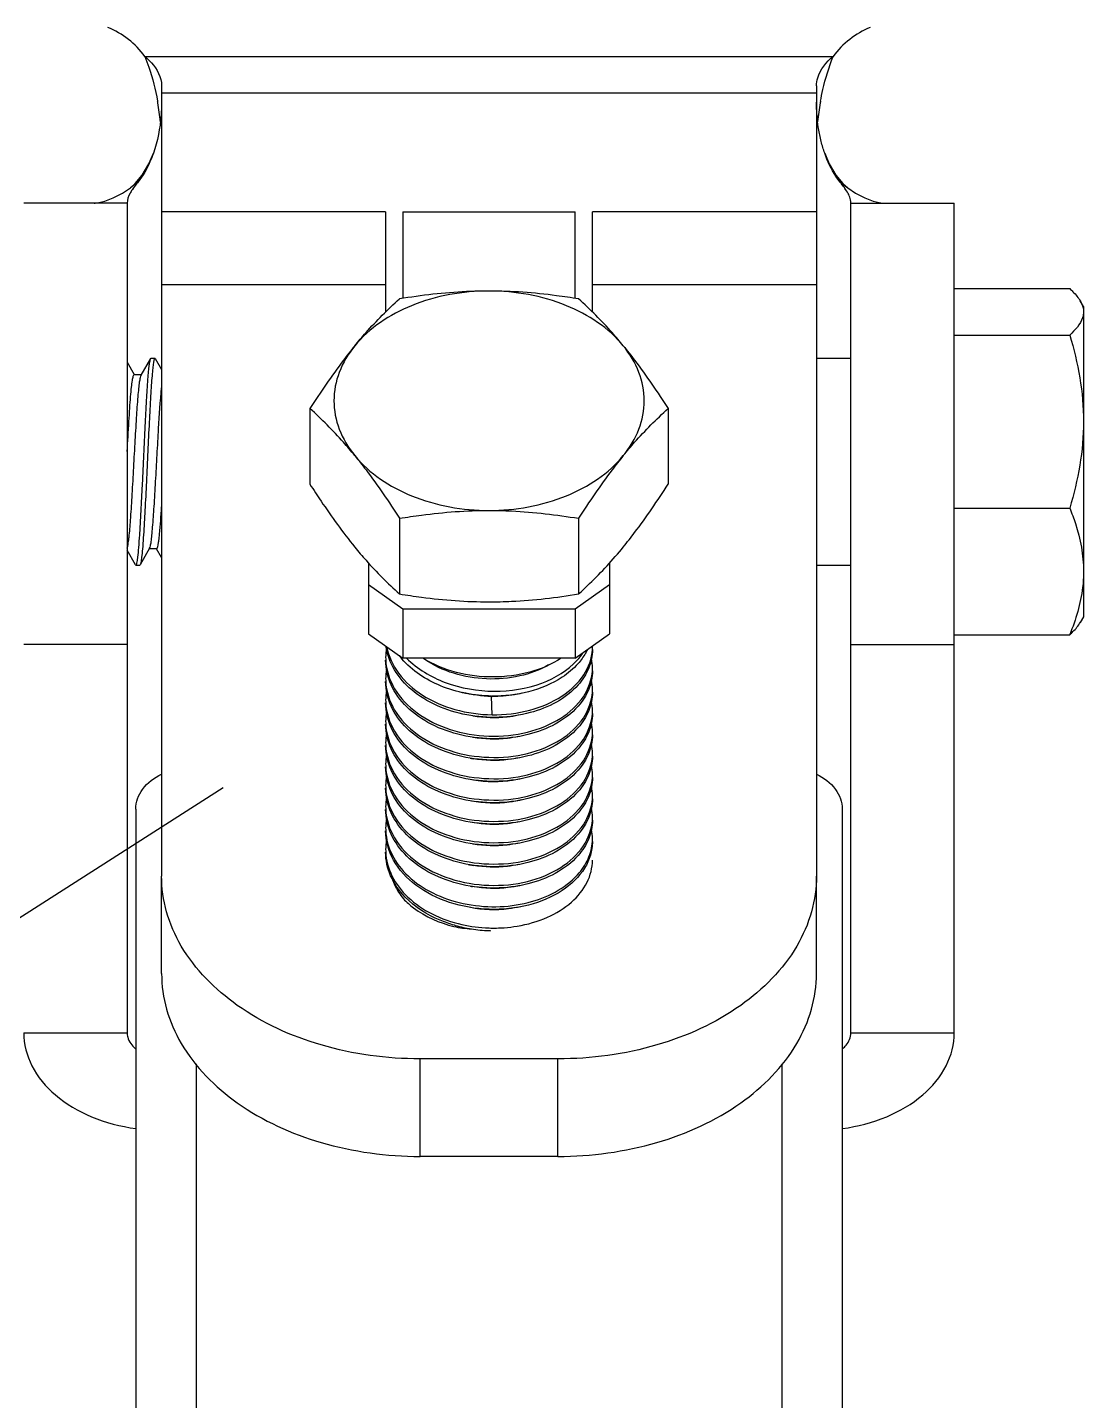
# Model space of a CAD drawing. Extents: x 1247970 to 1725648, y 860327 to 1277876.
# Drawn here: x 1330775.3 to 1331087.3, y 1196101 to 1196506.5 of the extents above; entities that cross this region are included whole.
import ezdxf

# ---------------------------------------------------------------- set-up
doc = ezdxf.new("R2010")
doc.units = 0
doc.header["$LTSCALE"] = 1000
doc.header["$MEASUREMENT"] = 0
doc.layers.get('0').update_dxf_attribs({"color": 254})
doc.layers.add('PUB_DIM', color=254, linetype='Continuous')
doc.layers.add('TK', color=4, linetype='Continuous')
doc.styles.get("Standard").update_dxf_attribs({"font": 'gbenor.shx', "bigfont": 'gbcbig.shx'})
doc.dimstyles.get("Standard").update_dxf_attribs({"dimtxt": 0.18, "dimasz": 0.18, "dimexe": 0.18, "dimexo": 0.0625, "dimgap": 0.09, "dimtad": 0, "dimtih": 1, "dimtoh": 1, "dimdec": 4, "dimzin": 0, "dimdsep": 46, "dimtxsty": 'Standard', "dimcen": 0.09, "dimadec": 0, "dimazin": 0, "dimtfac": 1, "dimtdec": 4, "dimtofl": 0, "dimtmove": 0, "dimatfit": 3, "dimfxl": 0, "dimtolj": 1, "dimtzin": 0, "dimarcsym": 0})

# ---------------------------------------------------------------- blocks, each defined once
blk = doc.blocks.new('A$C63786A89')
at = {"linetype": 'Continuous'}
for p, q in [((-2207.01, 3854.26), (-2003.73, 3854.26)), ((-2202.09, 3845.61), (-2202.09, 3612.19)), ((-2008.66, 3845.61), (-2008.66, 3612.19)), ((-2202.09, 3843.46), (-2008.66, 3843.46)), ((-2209.02, 3817.22), (-2211.32, 3815.47)), ((-2001.72, 3817.22), (-1999.42, 3815.47)), ((-2212.27, 3810.93), (-2242.81, 3810.93)), ((-2212.27, 3810.93), (-2212.27, 3565.91)), ((-2135.91, 3808.38), (-2202.09, 3808.38)), ((-2135.91, 3808.38), (-2135.91, 3778.77)), ((-2130.82, 3808.37), (-2130.82, 3782.77)), ((-2130.82, 3808.37), (-2079.92, 3808.37)), ((-2079.92, 3782.78), (-2079.92, 3808.37)), ((-2074.83, 3778.77), (-2074.83, 3808.39)), ((-2008.66, 3808.38), (-2074.83, 3808.38)), ((-1998.47, 3565.91), (-1998.47, 3810.93)), ((-1998.47, 3810.93), (-1967.93, 3810.93)), ((-1967.93, 3565.91), (-1967.93, 3810.93)), ((-2135.91, 3786.76), (-2202.09, 3786.76)), ((-2008.66, 3786.76), (-2074.83, 3786.76)), ((-1967.93, 3785.67), (-1933.85, 3785.67)), ((-1929.75, 3780.38), (-1930.71, 3782.04)), ((-1929.75, 3780.38), (-1929.75, 3688.76)), ((-1967.93, 3771.98), (-1933.85, 3771.98)), ((-2212.27, 3763.95), (-2210.16, 3760.31)), ((-2208.13, 3760.16), (-2205.32, 3765.01)), ((-2205.32, 3765.01), (-2205.2, 3765.11)), ((-2205.2, 3765.11), (-2204.09, 3765.11)), ((-2203.98, 3765.01), (-2204.09, 3765.11)), ((-2203.98, 3765.01), (-2202.09, 3761.76)), ((-2008.66, 3765.11), (-1998.47, 3765.11)), ((-2210.21, 3760.28), (-2208.06, 3760.28)), ((-2158.27, 3750.23), (-2158.27, 3727.91)), ((-2052.47, 3750.23), (-2052.47, 3727.91)), ((-1967.93, 3720.88), (-1933.85, 3720.88)), ((-2131.82, 3717.84), (-2131.82, 3695.51)), ((-2078.92, 3717.84), (-2078.92, 3695.51)), ((-2209.77, 3704.13), (-2212.27, 3708.44)), ((-2205.62, 3708.98), (-2208.43, 3704.13)), ((-2203.54, 3708.86), (-2205.68, 3708.86)), ((-2202.09, 3706.24), (-2203.59, 3708.84)), ((-2209.77, 3704.13), (-2209.66, 3704.03)), ((-2209.66, 3704.03), (-2208.54, 3704.03)), ((-2141, 3704.68), (-2141, 3683.77)), ((-2069.74, 3704.68), (-2069.74, 3683.77)), ((-2008.66, 3704.03), (-1998.47, 3704.03)), ((-2130.82, 3690.97), (-2141, 3698.17)), ((-2069.74, 3698.17), (-2079.92, 3690.97)), ((-2130.82, 3690.97), (-2130.82, 3676.58)), ((-2079.92, 3690.97), (-2130.82, 3690.97)), ((-2079.92, 3690.97), (-2079.92, 3676.58)), ((-1929.75, 3688.76), (-1930.71, 3687.1)), ((-2141, 3683.77), (-2130.82, 3676.58)), ((-2079.92, 3676.58), (-2069.74, 3683.77)), ((-1967.93, 3683.47), (-1933.85, 3683.47)), ((-2212.27, 3680.58), (-2242.81, 3680.58)), ((-1998.47, 3680.58), (-1967.93, 3680.58)), ((-2079.92, 3676.58), (-2130.82, 3676.58)), ((-2104.61, 3665.22), (-2104.61, 3665.34)), ((-2104.47, 3659.83), (-2104.61, 3665.22)), ((-2209.72, 3631.99), (-2209.72, 2031.99)), ((-2001.02, 3631.99), (-2001.02, 2031.99)), ((-2202.09, 3583.4), (-2202.09, 3612.19)), ((-2008.66, 3583.4), (-2008.66, 3612.19)), ((-2130.11, 3605.95), (-2130.15, 3606)), ((-2242.81, 3565.91), (-2212.27, 3565.91)), ((-1998.47, 3565.91), (-1967.93, 3565.91)), ((-2191.91, 3556.74), (-2191.91, 2209.05)), ((-2125.73, 3529.4), (-2125.73, 3558.2)), ((-2085.01, 3558.2), (-2125.73, 3558.2)), ((-2085.01, 3529.4), (-2085.01, 3558.2)), ((-2018.84, 3556.74), (-2018.84, 2209.05)), ((-2085.01, 3529.4), (-2125.73, 3529.4))]:
    blk.add_line(p, q, dxfattribs=at)
for points in [[(-2211.31, 3815.48), (-2209.88, 3816.73), (-2207.82, 3819.17), (-2205.83, 3822.53), (-2204.53, 3825.66)], [(-2006.21, 3825.66), (-2004.91, 3822.52), (-2002.91, 3819.15), (-2000.83, 3816.7), (-1999.43, 3815.48)], [(-2221.99, 3810.93), (-2221.72, 3810.94), (-2220.63, 3811.1), (-2218.82, 3811.55), (-2216.41, 3812.46), (-2213.62, 3813.91), (-2211.32, 3815.47)], [(-1999.42, 3815.47), (-1997.13, 3813.91), (-1994.34, 3812.46), (-1991.92, 3811.55), (-1990.11, 3811.1), (-1989.03, 3810.94), (-1988.75, 3810.93)]]:
    blk.add_lwpolyline(points, dxfattribs=at)
for centre, radius, start, end in [((-2227.54, 3839.21), 25.45, 36.2515, 67.9757), ((-1983.2, 3839.21), 25.45, 112.0243, 143.7485), ((-2279.74, 3827.15), 77.71, 9.9557, 10.2701), ((-2278.89, 3827.27), 76.84, 5.7509, 9.9721), ((-1931.85, 3827.27), 76.85, 170.0279, 174.2434), ((-1931, 3827.15), 77.71, 169.7299, 170.0443), ((-2195.6, 3804.73), 18.26, 145.8113, 146.2117), ((-2015.14, 3804.73), 18.26, 33.7883, 34.1887), ((-2272.92, 3719.05), 61.58, 353.3858, 353.6255), ((-2119.04, 3676.71), 16.87, 170.5385, 179.971), ((-2088.7, 3679.87), 13.87, 356.7942, 359.9978), ((-2088.66, 3679.87), 13.83, 0.0002, 1.1523), ((-2119.22, 3676.72), 16.69, 180.0015, 182.6678), ((-2113.69, 3691.27), 22.95, 217.5195, 220.6239), ((-2088.9, 3673.56), 14.07, 0.048, 11.3296), ((-2119.04, 3670.42), 16.87, 170.5775, 179.9713), ((-2119.22, 3670.42), 16.69, 180.0015, 182.6681), ((-2088.9, 3667.26), 14.07, 0.0486, 11.3889), ((-2088.7, 3673.57), 13.87, 356.7948, 359.9978), ((-2119.04, 3664.12), 16.87, 170.4983, 179.9708), ((-2088.7, 3667.27), 13.87, 356.7953, 359.9977), ((-2119.22, 3664.13), 16.69, 180.0015, 182.6677), ((-2103.96, 3701.4), 36.19, 268.9629, 269.1986), ((-2103.96, 3708.4), 43.06, 269.1399, 269.3167), ((-2088.9, 3660.96), 14.07, 0.0485, 11.3698), ((-2119.04, 3657.82), 16.88, 170.3354, 179.9695), ((-2119.22, 3657.83), 16.69, 180.0015, 182.668), ((-2088.7, 3660.98), 13.87, 356.7955, 359.9977), ((-2119.04, 3651.52), 16.87, 170.555, 179.9711), ((-2088.9, 3654.66), 14.07, 0.0482, 11.3466), ((-2088.7, 3654.68), 13.87, 356.7949, 359.9977), ((-2119.22, 3651.53), 16.69, 180.0015, 182.6678), ((-2088.9, 3648.37), 14.07, 0.0488, 11.4019), ((-2119.04, 3645.22), 16.87, 170.5143, 179.9708), ((-2104.08, 3681.88), 35.55, 258.7877, 260.256), ((-2088.7, 3648.38), 13.87, 356.7954, 359.9977), ((-2119.22, 3645.23), 16.69, 180.0015, 182.6677), ((-2119.04, 3638.92), 16.87, 170.5593, 179.9712), ((-2088.9, 3642.07), 14.07, 0.0485, 11.3836), ((-2088.7, 3642.08), 13.87, 356.7954, 359.9977), ((-2119.22, 3638.93), 16.69, 180.0015, 182.668), ((-2088.92, 3635.77), 14.09, 0.0523, 12.1493), ((-2119.04, 3632.62), 16.87, 170.4778, 179.9708), ((-2088.7, 3635.78), 13.87, 356.795, 359.9977), ((-2119.22, 3632.63), 16.69, 180.0015, 182.6677), ((-2088.9, 3629.47), 14.07, 0.0489, 11.4175), ((-2088.7, 3629.48), 13.87, 356.7955, 359.9977), ((-2119.04, 3626.32), 16.87, 170.5247, 179.9709), ((-2119.22, 3626.33), 16.69, 180.0015, 182.6677), ((-2088.9, 3623.17), 14.07, 0.0481, 11.3388), ((-2119.04, 3620.02), 16.87, 170.5751, 179.9713), ((-2088.7, 3623.18), 13.87, 356.795, 359.9978), ((-2119.22, 3620.03), 16.69, 180.0015, 182.6681), ((-2104.09, 3650.3), 35.46, 257.8843, 260.3195), ((-2104.08, 3644.06), 35.53, 259.0131, 260.0068), ((-2107.53, 3638.11), 41.65, 258.6166, 265.814), ((-2104.59, 3636.14), 40.02, 254.0044, 254.2949), ((-2104.22, 3637.53), 41.46, 254.3304, 261.1869), ((-2103.99, 3639.57), 42.73, 257.2993, 268.0279), ((-2103.96, 3639.83), 43, 268.1063, 274.1306), ((-2103.85, 3638.43), 41.59, 274.1257, 279.4027), ((-2103.96, 3639.15), 43.09, 261.1719, 268.0614), ((-2103.96, 3639.99), 43.15, 267.9987, 268.1134), ((-2103.96, 3639.14), 43.09, 268.0532, 268.7181)]:
    blk.add_arc(centre, radius, start, end, dxfattribs=at)
for points, knots in [([(-2207.01, 3854.26), (-2206.6, 3853.22), (-2205.02, 3848.91), (-2203.9, 3844.42), (-2203.28, 3841)], [0, 0, 0, 0, 0.242689, 1, 1, 1, 1]), ([(-2207.01, 3854.26), (-2206.33, 3853.69), (-2203.92, 3851.38), (-2202.09, 3848.08), (-2202.09, 3845.61)], [0, 0, 0, 0, 0.266, 1, 1, 1, 1]), ([(-2008.66, 3845.61), (-2008.66, 3846.39), (-2008.04, 3849.77), (-2005.73, 3852.59), (-2003.73, 3854.26)], [0, 0, 0, 0, 0.231026, 1, 1, 1, 1]), ([(-2007.46, 3841), (-2007.25, 3842.15), (-2006.33, 3846.65), (-2005, 3851.08), (-2003.73, 3854.26)], [0, 0, 0, 0, 0.255037, 1, 1, 1, 1]), ([(-2202.09, 3840.74), (-2202.09, 3839.43), (-2202.29, 3834.32), (-2203.28, 3829.24), (-2204.53, 3825.66)], [0, 0, 0, 0, 0.257456, 1, 1, 1, 1]), ([(-2006.21, 3825.66), (-2006.62, 3826.81), (-2008.07, 3831.71), (-2008.66, 3836.86), (-2008.66, 3840.74)], [0, 0, 0, 0, 0.239548, 1, 1, 1, 1]), ([(-2204.53, 3825.66), (-2204.83, 3824.8), (-2206, 3821.82), (-2207.58, 3818.99), (-2209.02, 3817.22)], [0, 0, 0, 0, 0.285604, 1, 1, 1, 1]), ([(-2001.72, 3817.22), (-2002.15, 3817.74), (-2004.02, 3820.33), (-2005.38, 3823.28), (-2006.21, 3825.66)], [0, 0, 0, 0, 0.210146, 1, 1, 1, 1]), ([(-2209.02, 3817.22), (-2209.18, 3817.02), (-2209.76, 3816.3), (-2210.32, 3815.55), (-2210.71, 3814.99)], [0, 0, 0, 0, 0.26918, 1, 1, 1, 1]), ([(-2000.04, 3814.99), (-2000.16, 3815.17), (-2000.69, 3815.93), (-2001.27, 3816.66), (-2001.72, 3817.22)], [0, 0, 0, 0, 0.231104, 1, 1, 1, 1]), ([(-2210.78, 3814.89), (-2211.01, 3814.54), (-2211.76, 3813.35), (-2212.27, 3811.94), (-2212.27, 3810.93)], [0, 0, 0, 0, 0.289589, 1, 1, 1, 1]), ([(-1998.47, 3810.93), (-1998.47, 3811.24), (-1998.63, 3812.67), (-1999.35, 3813.97), (-1999.96, 3814.89)], [0, 0, 0, 0, 0.222245, 1, 1, 1, 1]), ([(-2105.37, 3784.96), (-2113.14, 3784.96), (-2127.88, 3782.43), (-2140.72, 3774.07), (-2145.05, 3768.77)], [0, 0, 0, 0, 0.531659, 1, 1, 1, 1]), ([(-2105.37, 3784.96), (-2107.6, 3784.96), (-2116.45, 3784.75), (-2125.28, 3783.7), (-2131.82, 3782.63)], [0, 0, 0, 0, 0.251248, 1, 1, 1, 1]), ([(-2078.92, 3782.63), (-2081.09, 3782.98), (-2089.85, 3784.3), (-2098.72, 3784.96), (-2105.37, 3784.96)], [0, 0, 0, 0, 0.248681, 1, 1, 1, 1]), ([(-2065.7, 3768.77), (-2070.03, 3774.07), (-2082.86, 3782.43), (-2097.6, 3784.96), (-2105.37, 3784.96)], [0, 0, 0, 0, 0.468341, 1, 1, 1, 1]), ([(-1933.85, 3785.67), (-1933.52, 3785.37), (-1932.34, 3784.27), (-1931.28, 3783.02), (-1930.69, 3782)], [0, 0, 0, 0, 0.272162, 1, 1, 1, 1]), ([(-2145.05, 3768.77), (-2143.96, 3770.1), (-2139.83, 3774.97), (-2135.3, 3779.51), (-2131.82, 3782.63)], [0, 0, 0, 0, 0.268858, 1, 1, 1, 1]), ([(-2065.7, 3768.77), (-2066.78, 3770.1), (-2070.92, 3774.97), (-2075.44, 3779.51), (-2078.92, 3782.63)], [0, 0, 0, 0, 0.268858, 1, 1, 1, 1]), ([(-1930.69, 3782), (-1930.54, 3781.75), (-1930.03, 3780.76), (-1929.75, 3779.64), (-1929.75, 3778.82)], [0, 0, 0, 0, 0.266235, 1, 1, 1, 1]), ([(-1929.75, 3778.82), (-1929.75, 3778.24), (-1930.24, 3775.51), (-1932.26, 3773.4), (-1933.85, 3771.98)], [0, 0, 0, 0, 0.216229, 1, 1, 1, 1]), ([(-2145.05, 3768.77), (-2146.19, 3767.37), (-2150.87, 3761.39), (-2155.14, 3755.1), (-2158.27, 3750.23)], [0, 0, 0, 0, 0.237123, 1, 1, 1, 1]), ([(-2145.05, 3768.77), (-2146.96, 3766.43), (-2150.05, 3761.31), (-2151.73, 3752.57), (-2150.05, 3743.83), (-2146.96, 3738.71), (-2145.05, 3736.37)], [0, 0, 0, 0, 0.257487, 0.5, 0.742513, 1, 1, 1, 1]), ([(-2065.7, 3768.77), (-2064.56, 3767.37), (-2059.87, 3761.39), (-2055.6, 3755.1), (-2052.47, 3750.23)], [0, 0, 0, 0, 0.237123, 1, 1, 1, 1]), ([(-2065.7, 3736.37), (-2063.79, 3738.71), (-2060.69, 3743.83), (-2059.01, 3752.57), (-2060.69, 3761.31), (-2063.79, 3766.43), (-2065.7, 3768.77)], [0, 0, 0, 0, 0.257487, 0.5, 0.742513, 1, 1, 1, 1]), ([(-2208.54, 3712.97), (-2208.22, 3717.98), (-2207.83, 3725.88), (-2207.34, 3736.59), (-2206.95, 3744.84), (-2206.57, 3752.25), (-2206.23, 3757.64), (-2205.94, 3761.09), (-2205.76, 3762.92), (-2205.56, 3764.16), (-2205.43, 3764.82), (-2205.32, 3765.01)], [0, 0, 0, 0, 0.288661, 0.454369, 0.616887, 0.763171, 0.881506, 0.927138, 0.962483, 0.986874, 1, 1, 1, 1]), ([(-2204.09, 3765.11), (-2204.22, 3765.11), (-2204.37, 3764.49), (-2204.55, 3763.65), (-2204.75, 3761.96), (-2204.95, 3759.79), (-2205.15, 3757.04), (-2205.44, 3752.47), (-2205.78, 3745.92), (-2206.18, 3737.48), (-2206.58, 3728.78), (-2206.98, 3720.59), (-2207.27, 3715.37), (-2207.43, 3712.97)], [0, 0, 0, 0, 0.007475, 0.026715, 0.057884, 0.100408, 0.153404, 0.215742, 0.362918, 0.529309, 0.70062, 0.862141, 1, 1, 1, 1]), ([(-2212.27, 3737.54), (-2212.1, 3740.51), (-2211.86, 3744.78), (-2211.51, 3750.19), (-2211.26, 3753.56), (-2211.01, 3756.31), (-2210.78, 3758.33), (-2210.55, 3759.57), (-2210.39, 3760.11), (-2210.26, 3760.28), (-2210.21, 3760.28)], [0, 0, 0, 0, 0.388713, 0.560606, 0.709818, 0.83148, 0.921685, 0.977737, 0.99271, 1, 1, 1, 1]), ([(-2211.72, 3712.21), (-2211.53, 3713.89), (-2211.21, 3717.84), (-2210.79, 3724.39), (-2210.37, 3731.94), (-2209.94, 3739.76), (-2209.51, 3747.07), (-2209.15, 3752.5), (-2208.83, 3756.04), (-2208.62, 3757.94), (-2208.4, 3759.25), (-2208.25, 3759.95), (-2208.13, 3760.16)], [0, 0, 0, 0, 0.105473, 0.246514, 0.409231, 0.577538, 0.73479, 0.865458, 0.916662, 0.9567, 0.984639, 1, 1, 1, 1]), ([(-2205.62, 3708.98), (-2205.5, 3709.19), (-2205.35, 3709.87), (-2205.13, 3711.14), (-2204.93, 3712.99), (-2204.62, 3716.44), (-2204.26, 3721.73), (-2203.84, 3728.87), (-2203.42, 3736.56), (-2202.89, 3745.8), (-2202.5, 3752.39), (-2202.09, 3756.39)], [0, 0, 0, 0, 0.015181, 0.042677, 0.082042, 0.132389, 0.261045, 0.416419, 0.583657, 0.746751, 1, 1, 1, 1]), ([(-2145.05, 3736.37), (-2146.13, 3737.7), (-2150.27, 3742.58), (-2154.79, 3747.12), (-2158.27, 3750.23)], [0, 0, 0, 0, 0.268858, 1, 1, 1, 1]), ([(-2065.7, 3736.37), (-2064.61, 3737.7), (-2060.48, 3742.58), (-2055.95, 3747.12), (-2052.47, 3750.23)], [0, 0, 0, 0, 0.268858, 1, 1, 1, 1]), ([(-2145.05, 3736.37), (-2143.91, 3734.98), (-2139.22, 3729), (-2134.96, 3722.71), (-2131.82, 3717.84)], [0, 0, 0, 0, 0.237123, 1, 1, 1, 1]), ([(-2145.05, 3736.37), (-2140.72, 3731.07), (-2127.88, 3722.7), (-2113.14, 3720.17), (-2105.37, 3720.17)], [0, 0, 0, 0, 0.468341, 1, 1, 1, 1]), ([(-2105.37, 3720.17), (-2097.6, 3720.17), (-2082.86, 3722.7), (-2070.03, 3731.07), (-2065.7, 3736.37)], [0, 0, 0, 0, 0.531659, 1, 1, 1, 1]), ([(-2065.7, 3736.37), (-2066.83, 3734.98), (-2071.52, 3729), (-2075.79, 3722.71), (-2078.92, 3717.84)], [0, 0, 0, 0, 0.237123, 1, 1, 1, 1]), ([(-2158.27, 3727.91), (-2157.2, 3726.24), (-2153.04, 3719.89), (-2148.59, 3713.72), (-2145.05, 3709.37)], [0, 0, 0, 0, 0.261287, 1, 1, 1, 1]), ([(-2065.7, 3709.37), (-2064.56, 3710.77), (-2059.87, 3716.75), (-2055.6, 3723.04), (-2052.47, 3727.91)], [0, 0, 0, 0, 0.237123, 1, 1, 1, 1]), ([(-2202.92, 3711.32), (-2202.84, 3711.94), (-2202.48, 3715.23), (-2202.26, 3718.54), (-2202.09, 3721.23)], [0, 0, 0, 0, 0.186687, 1, 1, 1, 1]), ([(-2131.82, 3717.84), (-2129.65, 3718.19), (-2120.89, 3719.51), (-2112.03, 3720.17), (-2105.37, 3720.17)], [0, 0, 0, 0, 0.248681, 1, 1, 1, 1]), ([(-2105.37, 3720.17), (-2103.15, 3720.17), (-2094.29, 3719.96), (-2085.46, 3718.91), (-2078.92, 3717.84)], [0, 0, 0, 0, 0.251248, 1, 1, 1, 1]), ([(-1933.85, 3720.88), (-1933.23, 3719.37), (-1930.99, 3713.38), (-1929.75, 3706.95), (-1929.75, 3702.18)], [0, 0, 0, 0, 0.254844, 1, 1, 1, 1]), ([(-2212.27, 3709.07), (-2212.13, 3709.4), (-2211.96, 3710.37), (-2211.82, 3711.34), (-2211.75, 3711.96)], [0, 0, 0, 0, 0.361489, 1, 1, 1, 1]), ([(-2209.66, 3704.03), (-2209.59, 3704.03), (-2209.46, 3704.28), (-2209.36, 3704.69), (-2209.22, 3705.44), (-2209.02, 3706.95), (-2208.78, 3709.5), (-2208.63, 3711.71), (-2208.54, 3712.97)], [0, 0, 0, 0, 0.022341, 0.073201, 0.154978, 0.267351, 0.580068, 1, 1, 1, 1]), ([(-2207.43, 3712.97), (-2207.51, 3711.82), (-2207.66, 3709.78), (-2207.88, 3707.12), (-2208.13, 3705.34), (-2208.27, 3704.4), (-2208.43, 3704.13)], [0, 0, 0, 0, 0.388122, 0.68952, 0.895147, 1, 1, 1, 1]), ([(-2203.54, 3708.86), (-2203.47, 3708.86), (-2203.32, 3709.12), (-2203.2, 3709.57), (-2203.05, 3710.36), (-2202.96, 3710.97), (-2202.92, 3711.32)], [0, 0, 0, 0, 0.085753, 0.276568, 0.581881, 1, 1, 1, 1]), ([(-2145.05, 3709.37), (-2143.96, 3708.04), (-2139.83, 3703.17), (-2135.3, 3698.63), (-2131.82, 3695.51)], [0, 0, 0, 0, 0.268858, 1, 1, 1, 1]), ([(-2078.92, 3695.51), (-2077.81, 3696.51), (-2073.13, 3700.85), (-2068.8, 3705.58), (-2065.7, 3709.37)], [0, 0, 0, 0, 0.2325, 1, 1, 1, 1]), ([(-2208.43, 3704.13), (-2208.45, 3704.1), (-2208.47, 3704.06), (-2208.52, 3704.03), (-2208.54, 3704.03)], [0, 0, 0, 0, 0.600622, 1, 1, 1, 1]), ([(-1929.75, 3702.18), (-1929.75, 3700.59), (-1930.14, 3694.18), (-1932.02, 3687.94), (-1933.85, 3683.47)], [0, 0, 0, 0, 0.247141, 1, 1, 1, 1]), ([(-2131.82, 3695.51), (-2129.65, 3695.16), (-2120.89, 3693.84), (-2112.03, 3693.18), (-2105.37, 3693.18)], [0, 0, 0, 0, 0.248681, 1, 1, 1, 1]), ([(-2105.37, 3693.18), (-2103.15, 3693.18), (-2094.29, 3693.39), (-2085.46, 3694.44), (-2078.92, 3695.51)], [0, 0, 0, 0, 0.251248, 1, 1, 1, 1]), ([(-1933.85, 3683.47), (-1933.52, 3683.77), (-1932.34, 3684.87), (-1931.28, 3686.12), (-1930.69, 3687.14)], [0, 0, 0, 0, 0.272162, 1, 1, 1, 1]), ([(-2079.07, 3668.64), (-2082.67, 3664.56), (-2090.84, 3660.38), (-2102.46, 3658.73), (-2111.92, 3659.43), (-2120.78, 3662.13), (-2128.25, 3666.66), (-2133.63, 3672.69), (-2135.44, 3677.58), (-2135.76, 3679.98)], [0, 0, 0, 0, 0.238806, 0.375378, 0.515068, 0.651187, 0.778286, 0.893865, 1, 1, 1, 1]), ([(-2135.61, 3679.9), (-2135.08, 3677.09), (-2132.39, 3671.41), (-2125.05, 3665.01), (-2115.38, 3660.88), (-2108.16, 3659.87), (-2104.47, 3659.83)], [0, 0, 0, 0, 0.215857, 0.456017, 0.721227, 1, 1, 1, 1]), ([(-2104.47, 3659.83), (-2100.73, 3659.79), (-2093.49, 3660.63), (-2083.95, 3664.61), (-2077.05, 3670.88), (-2075, 3676.46), (-2074.85, 3679.1)], [0, 0, 0, 0, 0.291821, 0.560232, 0.794326, 1, 1, 1, 1]), ([(-2074.83, 3679.09), (-2074.83, 3677.24), (-2075.62, 3673.39), (-2077.76, 3670.12), (-2079.07, 3668.64)], [0, 0, 0, 0, 0.482388, 1, 1, 1, 1]), ([(-2076.3, 3679.07), (-2076.48, 3678.71), (-2077.25, 3677.24), (-2078.24, 3675.89), (-2079.06, 3674.95)], [0, 0, 0, 0, 0.243018, 1, 1, 1, 1]), ([(-2079.07, 3662.34), (-2082.83, 3658.09), (-2091.45, 3653.83), (-2103.6, 3652.38), (-2113.4, 3653.4), (-2122.4, 3656.56), (-2129.76, 3661.64), (-2134.71, 3668.27), (-2135.91, 3673.46), (-2135.91, 3675.94)], [0, 0, 0, 0, 0.241302, 0.379446, 0.520006, 0.655788, 0.781304, 0.89482, 1, 1, 1, 1]), ([(-2135.9, 3675.95), (-2135.76, 3673.01), (-2133.72, 3666.84), (-2126.63, 3659.68), (-2116.79, 3654.94), (-2105.47, 3653.04), (-2094.16, 3654.14), (-2084.31, 3658.07), (-2077.14, 3664.39), (-2075, 3670.11), (-2074.85, 3672.8)], [0, 0, 0, 0, 0.109411, 0.23076, 0.366314, 0.510391, 0.653213, 0.784895, 0.899597, 1, 1, 1, 1]), ([(-2104.6, 3665.35), (-2109.74, 3665.42), (-2119.56, 3667.25), (-2128.1, 3672.81), (-2131.11, 3676.33)], [0, 0, 0, 0, 0.525716, 1, 1, 1, 1]), ([(-2129.74, 3676.53), (-2126.56, 3673.35), (-2118.18, 3668.41), (-2103.99, 3665.99), (-2090.11, 3668.14), (-2082.11, 3672.89), (-2079.3, 3675.94)], [0, 0, 0, 0, 0.245715, 0.512956, 0.773315, 1, 1, 1, 1]), ([(-2084.05, 3676.52), (-2086.88, 3674.67), (-2093.5, 3671.88), (-2107.65, 3670.07), (-2118.89, 3672.78), (-2124.97, 3676.57)], [0, 0, 0, 0, 0.237857, 0.495496, 1, 1, 1, 1]), ([(-2087.76, 3674.56), (-2090.4, 3673.02), (-2096.48, 3670.8), (-2109.23, 3669.74), (-2119.18, 3672.59), (-2124.45, 3676.22)], [0, 0, 0, 0, 0.239537, 0.497847, 1, 1, 1, 1]), ([(-2079.06, 3674.95), (-2080.43, 3673.4), (-2087.57, 3667.42), (-2097.32, 3665.26), (-2104.47, 3665.34)], [0, 0, 0, 0, 0.224306, 1, 1, 1, 1]), ([(-2074.83, 3672.79), (-2074.83, 3670.94), (-2075.62, 3667.09), (-2077.76, 3663.83), (-2079.07, 3662.34)], [0, 0, 0, 0, 0.482394, 1, 1, 1, 1]), ([(-2079.08, 3656.04), (-2082.83, 3651.78), (-2091.45, 3647.52), (-2103.6, 3646.08), (-2113.4, 3647.1), (-2122.4, 3650.27), (-2129.76, 3655.34), (-2134.71, 3661.97), (-2135.91, 3667.17), (-2135.91, 3669.64)], [0, 0, 0, 0, 0.241317, 0.379461, 0.520014, 0.655792, 0.781306, 0.894819, 1, 1, 1, 1]), ([(-2135.9, 3669.65), (-2135.76, 3666.71), (-2133.72, 3660.54), (-2126.63, 3653.38), (-2116.79, 3648.64), (-2105.47, 3646.75), (-2094.16, 3647.84), (-2084.31, 3651.77), (-2077.14, 3658.09), (-2075, 3663.81), (-2074.85, 3666.5)], [0, 0, 0, 0, 0.109411, 0.23076, 0.366309, 0.510386, 0.653207, 0.784895, 0.899597, 1, 1, 1, 1]), ([(-2095.77, 3666.18), (-2096.46, 3666.01), (-2099.32, 3665.41), (-2102.26, 3665.19), (-2104.46, 3665.22)], [0, 0, 0, 0, 0.245441, 1, 1, 1, 1]), ([(-2074.83, 3666.49), (-2074.83, 3664.64), (-2075.63, 3660.79), (-2077.77, 3657.52), (-2079.08, 3656.04)], [0, 0, 0, 0, 0.48237, 1, 1, 1, 1]), ([(-2079.07, 3649.75), (-2082.82, 3645.49), (-2091.45, 3641.23), (-2103.6, 3639.78), (-2113.39, 3640.8), (-2122.4, 3643.97), (-2129.76, 3649.04), (-2134.71, 3655.67), (-2135.91, 3660.87), (-2135.91, 3663.34)], [0, 0, 0, 0, 0.24129, 0.379435, 0.519998, 0.655783, 0.781305, 0.89482, 1, 1, 1, 1]), ([(-2135.9, 3663.35), (-2135.76, 3660.42), (-2133.72, 3654.25), (-2126.63, 3647.08), (-2116.79, 3642.34), (-2105.47, 3640.45), (-2094.16, 3641.54), (-2084.31, 3645.47), (-2077.14, 3651.79), (-2075, 3657.51), (-2074.85, 3660.2)], [0, 0, 0, 0, 0.109414, 0.230763, 0.366316, 0.510389, 0.653208, 0.784892, 0.899594, 1, 1, 1, 1]), ([(-2096.73, 3659.66), (-2097.81, 3659.43), (-2102.23, 3658.73), (-2106.79, 3658.87), (-2110.11, 3659.44)], [0, 0, 0, 0, 0.24614, 1, 1, 1, 1]), ([(-2074.83, 3660.19), (-2074.83, 3658.35), (-2075.62, 3654.49), (-2077.76, 3651.23), (-2079.07, 3649.75)], [0, 0, 0, 0, 0.482394, 1, 1, 1, 1]), ([(-2079.07, 3643.44), (-2082.83, 3639.19), (-2091.45, 3634.93), (-2103.6, 3633.48), (-2113.4, 3634.5), (-2122.4, 3637.67), (-2129.76, 3642.74), (-2134.71, 3649.37), (-2135.91, 3654.57), (-2135.91, 3657.04)], [0, 0, 0, 0, 0.241312, 0.379455, 0.520012, 0.655791, 0.781305, 0.89482, 1, 1, 1, 1]), ([(-2135.9, 3657.05), (-2135.76, 3654.12), (-2133.72, 3647.95), (-2126.63, 3640.78), (-2116.79, 3636.04), (-2105.47, 3634.15), (-2094.16, 3635.24), (-2084.31, 3639.17), (-2077.14, 3645.5), (-2075, 3651.21), (-2074.85, 3653.9)], [0, 0, 0, 0, 0.109411, 0.230759, 0.366311, 0.510389, 0.653212, 0.784896, 0.899598, 1, 1, 1, 1]), ([(-2074.83, 3653.89), (-2074.83, 3652.05), (-2075.63, 3648.19), (-2077.76, 3644.93), (-2079.07, 3643.44)], [0, 0, 0, 0, 0.482382, 1, 1, 1, 1]), ([(-2079.08, 3637.14), (-2082.83, 3632.89), (-2091.45, 3628.63), (-2103.6, 3627.18), (-2113.4, 3628.2), (-2122.4, 3631.37), (-2129.76, 3636.44), (-2134.71, 3643.07), (-2135.91, 3648.27), (-2135.91, 3650.74)], [0, 0, 0, 0, 0.241314, 0.379459, 0.520012, 0.655791, 0.781307, 0.89482, 1, 1, 1, 1]), ([(-2135.9, 3650.75), (-2135.76, 3647.82), (-2133.72, 3641.65), (-2126.63, 3634.48), (-2116.79, 3629.74), (-2105.47, 3627.85), (-2094.16, 3628.95), (-2084.31, 3632.87), (-2077.14, 3639.2), (-2075, 3644.91), (-2074.85, 3647.6)], [0, 0, 0, 0, 0.109413, 0.230762, 0.36631, 0.510386, 0.653205, 0.784893, 0.899595, 1, 1, 1, 1]), ([(-2096.68, 3653.37), (-2097.76, 3653.14), (-2102.2, 3652.43), (-2106.77, 3652.57), (-2110.11, 3653.14)], [0, 0, 0, 0, 0.246098, 1, 1, 1, 1]), ([(-2096.41, 3647.13), (-2097.51, 3646.89), (-2102.03, 3646.13), (-2106.69, 3646.26), (-2110.09, 3646.84)], [0, 0, 0, 0, 0.245865, 1, 1, 1, 1]), ([(-2074.83, 3647.59), (-2074.83, 3645.75), (-2075.63, 3641.89), (-2077.77, 3638.62), (-2079.08, 3637.14)], [0, 0, 0, 0, 0.482371, 1, 1, 1, 1]), ([(-2209.72, 3631.99), (-2209.72, 3634.04), (-2208.02, 3638.52), (-2204.28, 3641.24), (-2202.14, 3642.3)], [0, 0, 0, 0, 0.461863, 1, 1, 1, 1]), ([(-2079.07, 3630.85), (-2082.82, 3626.59), (-2091.45, 3622.33), (-2103.6, 3620.88), (-2113.39, 3621.9), (-2122.4, 3625.07), (-2129.76, 3630.14), (-2134.71, 3636.77), (-2135.91, 3641.97), (-2135.91, 3644.44)], [0, 0, 0, 0, 0.241291, 0.379436, 0.519999, 0.655783, 0.781305, 0.89482, 1, 1, 1, 1]), ([(-2135.9, 3644.45), (-2135.76, 3641.52), (-2133.72, 3635.35), (-2126.63, 3628.18), (-2116.79, 3623.44), (-2105.47, 3621.55), (-2094.16, 3622.65), (-2084.31, 3626.57), (-2077.14, 3632.9), (-2075, 3638.61), (-2074.85, 3641.3)], [0, 0, 0, 0, 0.109413, 0.230763, 0.366317, 0.51039, 0.65321, 0.784893, 0.899595, 1, 1, 1, 1]), ([(-2008.6, 3642.3), (-2006.46, 3641.24), (-2002.73, 3638.52), (-2001.02, 3634.04), (-2001.02, 3631.99)], [0, 0, 0, 0, 0.538137, 1, 1, 1, 1]), ([(-2079.08, 3624.54), (-2082.83, 3620.29), (-2091.45, 3616.03), (-2103.6, 3614.59), (-2113.4, 3615.6), (-2122.4, 3618.77), (-2129.76, 3623.85), (-2134.71, 3630.47), (-2135.91, 3635.67), (-2135.91, 3638.14)], [0, 0, 0, 0, 0.241321, 0.379464, 0.520018, 0.655795, 0.781306, 0.894819, 1, 1, 1, 1]), ([(-2135.9, 3638.15), (-2135.76, 3635.22), (-2133.72, 3629.05), (-2126.63, 3621.88), (-2116.79, 3617.14), (-2105.47, 3615.25), (-2094.16, 3616.35), (-2084.31, 3620.27), (-2077.14, 3626.6), (-2075, 3632.31), (-2074.85, 3635)], [0, 0, 0, 0, 0.10941, 0.230759, 0.36631, 0.510388, 0.653211, 0.784896, 0.899598, 1, 1, 1, 1]), ([(-2096.07, 3640.91), (-2097.3, 3640.62), (-2102.38, 3639.75), (-2107.64, 3640), (-2111.44, 3640.8)], [0, 0, 0, 0, 0.245825, 1, 1, 1, 1]), ([(-2074.83, 3641.29), (-2074.83, 3639.45), (-2075.62, 3635.6), (-2077.76, 3632.33), (-2079.07, 3630.85)], [0, 0, 0, 0, 0.482397, 1, 1, 1, 1]), ([(-2095.81, 3634.67), (-2096.99, 3634.39), (-2101.86, 3633.5), (-2106.92, 3633.65), (-2110.59, 3634.33)], [0, 0, 0, 0, 0.2454, 1, 1, 1, 1]), ([(-2074.83, 3634.99), (-2074.83, 3633.15), (-2075.63, 3629.29), (-2077.77, 3626.03), (-2079.08, 3624.54)], [0, 0, 0, 0, 0.482371, 1, 1, 1, 1]), ([(-2079.07, 3618.25), (-2082.83, 3613.99), (-2091.45, 3609.73), (-2103.6, 3608.29), (-2113.4, 3609.31), (-2122.4, 3612.47), (-2129.76, 3617.55), (-2134.71, 3624.18), (-2135.91, 3629.37), (-2135.91, 3631.84)], [0, 0, 0, 0, 0.241301, 0.379446, 0.520004, 0.655787, 0.781306, 0.894819, 1, 1, 1, 1]), ([(-2135.9, 3631.85), (-2135.76, 3628.92), (-2133.72, 3622.75), (-2126.63, 3615.59), (-2116.79, 3610.85), (-2105.47, 3608.95), (-2094.16, 3610.05), (-2084.31, 3613.97), (-2077.14, 3620.3), (-2075, 3626.02), (-2074.85, 3628.71)], [0, 0, 0, 0, 0.109414, 0.230762, 0.366312, 0.510386, 0.653204, 0.784891, 0.899595, 1, 1, 1, 1]), ([(-2074.83, 3622.4), (-2074.83, 3621.04), (-2075.24, 3618.27), (-2077.73, 3612.86), (-2083.87, 3607.1), (-2093.87, 3603.02), (-2105.43, 3601.84), (-2116.99, 3603.8), (-2127, 3608.73), (-2134.09, 3616.18), (-2135.91, 3622.56), (-2135.91, 3625.55)], [0, 0, 0, 0, 0.049449, 0.100956, 0.214949, 0.346477, 0.489675, 0.634208, 0.769827, 0.890789, 1, 1, 1, 1]), ([(-2135.9, 3625.55), (-2135.78, 3623.11), (-2134.37, 3618.03), (-2129.29, 3611.62), (-2121.93, 3606.74), (-2113.01, 3603.72), (-2103.36, 3602.79), (-2091.4, 3604.26), (-2082.94, 3608.44), (-2079.2, 3612.59)], [0, 0, 0, 0, 0.105385, 0.219488, 0.34542, 0.481197, 0.621395, 0.759049, 1, 1, 1, 1]), ([(-2096.62, 3628.19), (-2097.71, 3627.95), (-2102.21, 3627.22), (-2106.86, 3627.37), (-2110.24, 3627.97)], [0, 0, 0, 0, 0.246065, 1, 1, 1, 1]), ([(-2074.83, 3628.7), (-2074.83, 3626.85), (-2075.63, 3623), (-2077.76, 3619.73), (-2079.07, 3618.25)], [0, 0, 0, 0, 0.48238, 1, 1, 1, 1]), ([(-2096.74, 3621.86), (-2097.82, 3621.64), (-2102.25, 3620.93), (-2106.81, 3621.08), (-2110.13, 3621.65)], [0, 0, 0, 0, 0.246155, 1, 1, 1, 1]), ([(-2079.2, 3612.59), (-2077.94, 3613.99), (-2075.86, 3617.05), (-2074.95, 3620.66), (-2074.85, 3622.41)], [0, 0, 0, 0, 0.517722, 1, 1, 1, 1]), ([(-2130.15, 3606), (-2131.91, 3607.83), (-2134.82, 3611.93), (-2135.91, 3616.88), (-2135.91, 3619.25)], [0, 0, 0, 0, 0.517736, 1, 1, 1, 1]), ([(-2135.9, 3619.26), (-2135.78, 3616.84), (-2134.4, 3611.81), (-2129.41, 3605.44), (-2122.16, 3600.56), (-2116.43, 3598.57), (-2113.39, 3597.88)], [0, 0, 0, 0, 0.219273, 0.456424, 0.717944, 1, 1, 1, 1]), ([(-2096.64, 3615.59), (-2097.72, 3615.35), (-2102.15, 3614.64), (-2106.72, 3614.77), (-2110.05, 3615.34)], [0, 0, 0, 0, 0.246058, 1, 1, 1, 1]), ([(-2097.06, 3597.4), (-2094, 3597.91), (-2088.25, 3599.54), (-2080.98, 3603.94), (-2076.05, 3609.87), (-2074.83, 3614.64), (-2074.83, 3616.88)], [0, 0, 0, 0, 0.291651, 0.555731, 0.788679, 1, 1, 1, 1]), ([(-2125.73, 3558.2), (-2135.57, 3558.2), (-2154.66, 3560.79), (-2179.65, 3572.02), (-2194.89, 3587.27), (-2201.06, 3601.39), (-2202.09, 3608.65), (-2202.09, 3612.19)], [0, 0, 0, 0, 0.287429, 0.554303, 0.789052, 0.896403, 1, 1, 1, 1]), ([(-2133.84, 3611.01), (-2133.67, 3610.52), (-2132.86, 3608.54), (-2131.68, 3606.72), (-2130.65, 3605.47)], [0, 0, 0, 0, 0.242775, 1, 1, 1, 1]), ([(-2096.3, 3609.36), (-2097.42, 3609.11), (-2102.02, 3608.32), (-2106.78, 3608.46), (-2110.25, 3609.07)], [0, 0, 0, 0, 0.245788, 1, 1, 1, 1]), ([(-2008.66, 3612.19), (-2008.66, 3608.65), (-2009.68, 3601.39), (-2015.85, 3587.27), (-2031.09, 3572.02), (-2056.09, 3560.79), (-2075.17, 3558.2), (-2085.01, 3558.2)], [0, 0, 0, 0, 0.103597, 0.210948, 0.445697, 0.712571, 1, 1, 1, 1]), ([(-2130.65, 3605.47), (-2129.73, 3604.51), (-2125.42, 3600.73), (-2120, 3598.36), (-2115.75, 3597.28)], [0, 0, 0, 0, 0.23319, 1, 1, 1, 1]), ([(-2115.62, 3597.67), (-2117.04, 3598.08), (-2122.33, 3599.91), (-2127.25, 3603), (-2130.11, 3605.95)], [0, 0, 0, 0, 0.264817, 1, 1, 1, 1]), ([(-2096.02, 3603.13), (-2097.21, 3602.85), (-2102.1, 3601.99), (-2107.18, 3602.17), (-2110.86, 3602.89)], [0, 0, 0, 0, 0.245648, 1, 1, 1, 1]), ([(-2202.09, 3583.4), (-2202.09, 3579.85), (-2201.06, 3572.59), (-2194.89, 3558.47), (-2179.65, 3543.23), (-2154.66, 3531.99), (-2135.57, 3529.4), (-2125.73, 3529.4)], [0, 0, 0, 0, 0.103597, 0.210948, 0.445697, 0.712571, 1, 1, 1, 1]), ([(-2085.01, 3529.4), (-2075.17, 3529.4), (-2056.09, 3531.99), (-2031.09, 3543.23), (-2015.85, 3558.47), (-2009.68, 3572.59), (-2008.66, 3579.85), (-2008.66, 3583.4)], [0, 0, 0, 0, 0.287429, 0.554303, 0.789052, 0.896403, 1, 1, 1, 1]), ([(-2242.81, 3565.91), (-2242.81, 3562.56), (-2240.95, 3555.45), (-2233.53, 3546.73), (-2222.71, 3540.43), (-2214.22, 3538.23), (-2209.74, 3537.63)], [0, 0, 0, 0, 0.213346, 0.447987, 0.712108, 1, 1, 1, 1]), ([(-2212.27, 3565.91), (-2212.27, 3565.48), (-2212.04, 3563.66), (-2210.85, 3562.06), (-2209.78, 3561.19)], [0, 0, 0, 0, 0.236834, 1, 1, 1, 1]), ([(-2001, 3537.63), (-1996.53, 3538.23), (-1988.03, 3540.43), (-1977.21, 3546.73), (-1969.79, 3555.45), (-1967.93, 3562.56), (-1967.93, 3565.91)], [0, 0, 0, 0, 0.287892, 0.552013, 0.786654, 1, 1, 1, 1]), ([(-2000.97, 3561.19), (-2000.58, 3561.5), (-1999.27, 3562.75), (-1998.47, 3564.59), (-1998.47, 3565.91)], [0, 0, 0, 0, 0.274002, 1, 1, 1, 1])]:
    blk.add_open_spline(points, degree=3, knots=knots, dxfattribs=at)
for points in [[(-1933.85, 3771.98), (-1931.38, 3763.71), (-1929.75, 3755.05), (-1929.75, 3746.43)], [(-1929.75, 3746.43), (-1929.75, 3737.8), (-1931.38, 3729.14), (-1933.85, 3720.88)], [(-2079.3, 3675.94), (-2078.65, 3676.63), (-2078.06, 3677.38), (-2077.53, 3678.16)], [(-2104.61, 3665.22), (-2107.53, 3665.28), (-2110.47, 3665.68), (-2113.3, 3666.44)]]:
    blk.add_open_spline(points, degree=3, dxfattribs=at)
at = {"layer": 'PUB_DIM'}
blk.add_leader([(-2183.93, 3638.26), (-2869.73, 3200)], dimstyle='Standard', override={"dimgap": 20}, dxfattribs=at)

msp = doc.modelspace()

# ---------------------------------------------------------------- block references
at = {"layer": 'TK'}
msp.add_blockref('A$C63786A89', (1333017.03, 1192643.73, -355), dxfattribs=at)

doc.saveas('drawing.dxf')
